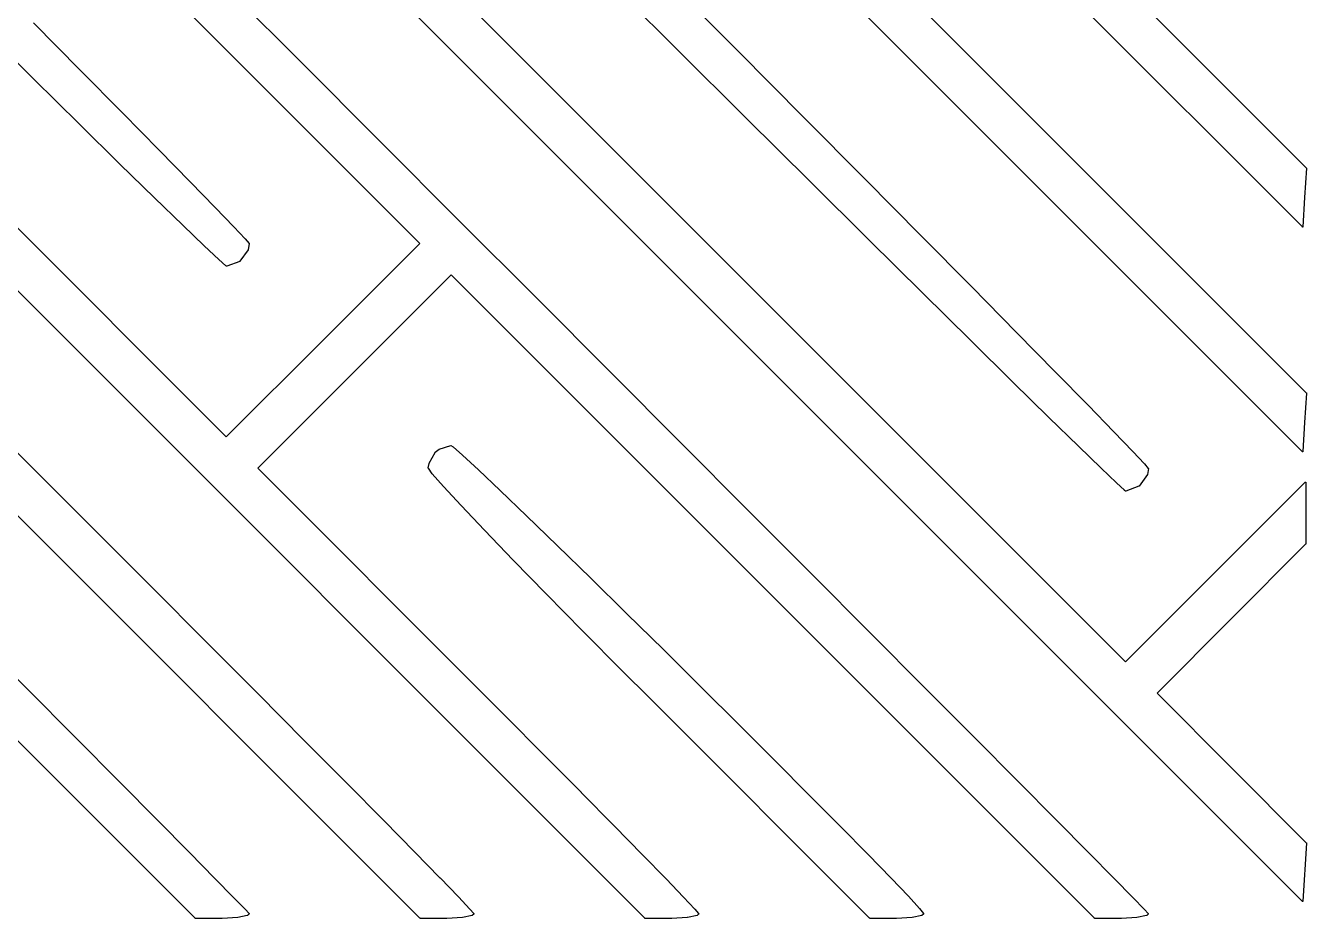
# Model space of a CAD drawing. Extents: x 153 to 193, y -117.9 to -78.
# Drawn here: x 173.7 to 193, y -117.94 to -104.49 of the extents above; entities that cross this region are included whole.
import ezdxf

# ---------------------------------------------------------------- set-up
doc = ezdxf.new("R2010")
doc.units = 0
doc.layers.add('BLACK', color=7, linetype='CONTINUOUS')

msp = doc.modelspace()

# ---------------------------------------------------------------- linework, layer by layer
at = {"layer": 'BLACK', "linetype": 'CONTINUOUS'}
for p, q in [((192.935, -110.909), (160, -77.9722)), ((160.939, -77.9651), (192.995, -110.022)), ((178.66, -92.3), (192.995, -106.635)), ((192.935, -107.523), (178.161, -92.7474)), ((179.639, -107.771), (166.329, -94.4608)), ((172.22, -96.0198), (190.271, -114.071)), ((192.935, -117.683), (173.081, -97.8274)), ((164.939, -98.8988), (176.725, -110.685)), ((176.572, -103.761), (177.822, -105.013)), ((183.529, -104.861), (182.435, -103.773)), ((183.377, -103.813), (184.435, -104.877)), ((173.822, -105.294), (173.052, -104.533)), ((173.822, -104.449), (174.526, -105.161)), ((183.03, -117.935), (169.716, -104.621)), ((184.559, -105.884), (183.529, -104.861)), ((183.529, -104.861), (183.529, -104.861)), ((183.529, -104.861), (183.529, -104.861)), ((184.435, -104.877), (184.435, -104.877)), ((184.435, -104.877), (185.427, -105.876)), ((177.822, -105.013), (179.047, -106.239)), ((174.514, -105.976), (173.822, -105.294)), ((173.822, -105.294), (173.822, -105.294)), ((173.822, -105.294), (173.822, -105.294)), ((174.526, -105.161), (174.526, -105.161)), ((174.526, -105.161), (175.159, -105.803)), ((175.159, -105.803), (175.159, -105.803)), ((175.159, -105.803), (175.159, -105.803)), ((175.159, -105.803), (175.713, -106.366)), ((184.559, -105.885), (184.559, -105.884)), ((185.52, -106.838), (184.559, -105.885)), ((184.559, -105.885), (184.559, -105.885)), ((185.427, -105.876), (185.427, -105.876)), ((185.427, -105.876), (186.347, -106.804)), ((175.123, -106.575), (174.514, -105.976)), ((174.514, -105.976), (174.514, -105.976)), ((174.514, -105.976), (174.514, -105.976)), ((179.643, -117.935), (167.853, -106.145)), ((179.047, -106.239), (179.047, -106.239)), ((179.047, -106.239), (180.24, -107.434)), ((176.256, -117.935), (164.636, -106.314)), ((175.713, -106.366), (175.713, -106.366)), ((175.713, -106.366), (176.182, -106.845)), ((175.642, -107.083), (175.123, -106.575)), ((175.123, -106.575), (175.123, -106.575)), ((175.123, -106.575), (175.123, -106.575)), ((192.996, -106.639), (192.97, -107.079)), ((192.995, -106.635), (192.995, -106.635)), ((192.995, -106.635), (192.995, -106.635)), ((192.995, -106.635), (192.995, -106.635)), ((192.995, -106.635), (192.995, -106.635)), ((192.995, -106.635), (192.995, -106.636)), ((192.995, -106.636), (192.996, -106.636)), ((192.996, -106.636), (192.996, -106.636)), ((192.996, -106.636), (192.996, -106.636)), ((192.996, -106.636), (192.996, -106.637)), ((192.996, -106.637), (192.996, -106.637)), ((192.996, -106.637), (192.996, -106.637)), ((192.996, -106.637), (192.996, -106.637)), ((192.996, -106.637), (192.996, -106.638)), ((192.996, -106.638), (192.996, -106.638)), ((192.996, -106.638), (192.996, -106.638)), ((192.996, -106.638), (192.996, -106.638)), ((192.996, -106.638), (192.996, -106.639)), ((192.996, -106.639), (192.996, -106.639)), ((192.996, -106.639), (192.996, -106.639)), ((176.182, -106.845), (176.182, -106.845)), ((176.182, -106.845), (176.182, -106.845)), ((176.182, -106.845), (176.559, -107.232)), ((186.407, -107.717), (185.52, -106.838)), ((185.52, -106.838), (185.52, -106.838)), ((185.52, -106.838), (185.52, -106.838)), ((186.347, -106.804), (186.347, -106.804)), ((186.347, -106.804), (187.191, -107.656)), ((192.97, -107.079), (192.944, -107.519)), ((175.643, -107.083), (175.642, -107.083)), ((175.642, -107.083), (175.642, -107.083)), ((176.068, -107.497), (175.643, -107.083)), ((176.559, -107.232), (176.559, -107.232)), ((176.559, -107.232), (176.837, -107.52)), ((180.24, -107.434), (181.397, -108.592)), ((176.392, -107.809), (176.068, -107.497)), ((176.068, -107.497), (176.068, -107.497)), ((176.068, -107.497), (176.068, -107.497)), ((176.837, -107.52), (176.837, -107.52)), ((176.837, -107.52), (177.009, -107.702)), ((187.191, -107.656), (187.191, -107.656)), ((187.191, -107.656), (187.954, -108.427)), ((192.936, -107.523), (192.935, -107.523)), ((192.937, -107.523), (192.936, -107.523)), ((192.936, -107.523), (192.936, -107.523)), ((192.936, -107.523), (192.936, -107.523)), ((192.936, -107.523), (192.936, -107.523)), ((192.937, -107.524), (192.937, -107.523)), ((192.938, -107.524), (192.937, -107.524)), ((192.937, -107.524), (192.937, -107.524)), ((192.937, -107.524), (192.937, -107.524)), ((192.937, -107.524), (192.937, -107.524)), ((192.939, -107.524), (192.938, -107.524)), ((192.938, -107.524), (192.938, -107.524)), ((192.938, -107.524), (192.938, -107.524)), ((192.938, -107.524), (192.938, -107.524)), ((192.94, -107.524), (192.939, -107.524)), ((192.939, -107.524), (192.939, -107.524)), ((192.939, -107.524), (192.939, -107.524)), ((192.939, -107.524), (192.939, -107.524)), ((192.941, -107.524), (192.94, -107.524)), ((192.94, -107.524), (192.94, -107.524)), ((192.94, -107.524), (192.94, -107.524)), ((192.94, -107.524), (192.94, -107.524)), ((192.942, -107.523), (192.941, -107.523)), ((192.941, -107.523), (192.941, -107.523)), ((192.941, -107.523), (192.941, -107.524)), ((192.941, -107.524), (192.941, -107.524)), ((192.941, -107.524), (192.941, -107.524)), ((192.943, -107.523), (192.942, -107.523)), ((192.942, -107.523), (192.942, -107.523)), ((192.942, -107.523), (192.942, -107.523)), ((192.942, -107.523), (192.942, -107.523)), ((192.942, -107.523), (192.942, -107.523)), ((192.944, -107.521), (192.943, -107.521)), ((192.943, -107.521), (192.943, -107.522)), ((192.943, -107.522), (192.943, -107.522)), ((192.943, -107.522), (192.943, -107.522)), ((192.943, -107.522), (192.943, -107.522)), ((192.943, -107.522), (192.943, -107.522)), ((192.943, -107.522), (192.943, -107.523)), ((192.944, -107.519), (192.944, -107.519)), ((192.944, -107.519), (192.944, -107.52)), ((192.944, -107.52), (192.944, -107.52)), ((192.944, -107.52), (192.944, -107.52)), ((192.944, -107.52), (192.944, -107.52)), ((192.944, -107.52), (192.944, -107.521)), ((192.944, -107.521), (192.944, -107.521)), ((192.944, -107.521), (192.944, -107.521)), ((176.393, -107.809), (176.392, -107.809)), ((176.392, -107.809), (176.392, -107.809)), ((176.611, -108.015), (176.393, -107.809)), ((177.009, -107.702), (177.009, -107.702)), ((177.009, -107.702), (177.009, -107.702)), ((177.009, -107.702), (177.009, -107.703)), ((177.009, -107.703), (177.068, -107.772)), ((177.069, -107.776), (177.054, -107.864)), ((177.068, -107.772), (177.068, -107.772)), ((177.068, -107.772), (177.068, -107.772)), ((177.068, -107.772), (177.068, -107.773)), ((177.068, -107.773), (177.068, -107.773)), ((177.068, -107.773), (177.068, -107.773)), ((177.068, -107.773), (177.068, -107.773)), ((177.068, -107.773), (177.069, -107.773)), ((177.069, -107.773), (177.069, -107.774)), ((177.069, -107.774), (177.069, -107.774)), ((177.069, -107.774), (177.069, -107.774)), ((177.069, -107.774), (177.069, -107.774)), ((177.069, -107.774), (177.069, -107.775)), ((177.069, -107.775), (177.069, -107.775)), ((177.069, -107.775), (177.069, -107.775)), ((177.069, -107.775), (177.069, -107.775)), ((177.069, -107.775), (177.069, -107.776)), ((177.069, -107.776), (177.069, -107.776)), ((177.069, -107.776), (177.069, -107.776)), ((177.069, -107.776), (177.069, -107.776)), ((178.182, -109.228), (179.639, -107.771)), ((187.215, -108.517), (186.407, -107.717)), ((186.407, -107.717), (186.407, -107.717)), ((186.407, -107.717), (186.407, -107.717)), ((176.717, -108.109), (176.611, -108.015)), ((176.611, -108.015), (176.611, -108.015)), ((176.611, -108.015), (176.611, -108.015)), ((176.611, -108.015), (176.611, -108.015)), ((176.927, -108.041), (176.731, -108.115)), ((176.928, -108.041), (176.927, -108.041)), ((176.927, -108.041), (176.927, -108.041)), ((176.929, -108.041), (176.928, -108.041)), ((176.928, -108.041), (176.928, -108.041)), ((176.928, -108.041), (176.928, -108.041)), ((176.928, -108.041), (176.928, -108.041)), ((177.054, -107.866), (176.929, -108.04)), ((176.929, -108.04), (176.929, -108.04)), ((176.929, -108.04), (176.929, -108.04)), ((176.929, -108.04), (176.929, -108.04)), ((176.929, -108.04), (176.929, -108.04)), ((176.929, -108.04), (176.929, -108.041)), ((177.054, -107.864), (177.054, -107.864)), ((177.054, -107.864), (177.054, -107.864)), ((177.054, -107.864), (177.054, -107.864)), ((177.054, -107.864), (177.054, -107.865)), ((177.054, -107.865), (177.054, -107.865)), ((177.054, -107.865), (177.054, -107.865)), ((177.054, -107.865), (177.054, -107.865)), ((177.054, -107.865), (177.054, -107.865)), ((177.054, -107.865), (177.054, -107.866)), ((177.054, -107.866), (177.054, -107.866)), ((177.054, -107.866), (177.054, -107.866)), ((176.718, -108.109), (176.717, -108.109)), ((176.727, -108.114), (176.718, -108.109)), ((176.718, -108.109), (176.718, -108.109)), ((176.718, -108.109), (176.718, -108.109)), ((176.728, -108.115), (176.727, -108.114)), ((176.727, -108.114), (176.727, -108.114)), ((176.729, -108.115), (176.728, -108.115)), ((176.728, -108.115), (176.728, -108.115)), ((176.728, -108.115), (176.728, -108.115)), ((176.728, -108.115), (176.728, -108.115)), ((176.728, -108.115), (176.728, -108.115)), ((176.73, -108.115), (176.729, -108.115)), ((176.729, -108.115), (176.729, -108.115)), ((176.729, -108.115), (176.729, -108.115)), ((176.729, -108.115), (176.729, -108.115)), ((176.731, -108.115), (176.73, -108.115)), ((176.73, -108.115), (176.73, -108.115)), ((176.73, -108.115), (176.73, -108.115)), ((176.73, -108.115), (176.73, -108.115)), ((176.731, -108.115), (176.731, -108.115)), ((176.731, -108.115), (176.731, -108.115)), ((176.731, -108.115), (176.731, -108.115)), ((176.731, -108.115), (176.731, -108.115)), ((180.112, -108.245), (177.199, -111.158)), ((189.803, -117.935), (180.112, -108.245)), ((187.954, -108.427), (187.954, -108.427)), ((187.954, -108.427), (187.954, -108.427)), ((187.954, -108.427), (188.631, -109.113)), ((181.397, -108.592), (181.397, -108.592)), ((181.397, -108.592), (182.511, -109.708)), ((187.939, -109.232), (187.215, -108.517)), ((187.215, -108.517), (187.215, -108.517)), ((187.215, -108.517), (187.215, -108.517)), ((188.631, -109.113), (188.631, -109.113)), ((188.631, -109.113), (188.631, -109.113)), ((188.631, -109.113), (189.217, -109.709)), ((176.725, -110.685), (178.182, -109.228)), ((178.182, -109.228), (178.182, -109.228)), ((188.575, -109.859), (187.939, -109.232)), ((187.939, -109.232), (187.939, -109.232)), ((182.511, -109.708), (182.511, -109.708)), ((182.511, -109.708), (183.577, -110.777)), ((189.217, -109.709), (189.217, -109.709)), ((189.217, -109.709), (189.707, -110.209)), ((189.117, -110.392), (188.575, -109.859)), ((188.575, -109.859), (188.575, -109.859)), ((188.575, -109.859), (188.575, -109.859)), ((192.996, -110.025), (192.97, -110.466)), ((192.995, -110.022), (192.995, -110.022)), ((192.995, -110.022), (192.995, -110.022)), ((192.995, -110.022), (192.995, -110.022)), ((192.995, -110.022), (192.995, -110.022)), ((192.995, -110.022), (192.995, -110.022)), ((192.995, -110.022), (192.996, -110.023)), ((192.996, -110.023), (192.996, -110.023)), ((192.996, -110.023), (192.996, -110.023)), ((192.996, -110.023), (192.996, -110.023)), ((192.996, -110.023), (192.996, -110.023)), ((192.996, -110.023), (192.996, -110.024)), ((192.996, -110.024), (192.996, -110.024)), ((192.996, -110.024), (192.996, -110.024)), ((192.996, -110.024), (192.996, -110.024)), ((192.996, -110.024), (192.996, -110.024)), ((192.996, -110.024), (192.996, -110.025)), ((192.996, -110.025), (192.996, -110.025)), ((192.996, -110.025), (192.996, -110.025)), ((192.996, -110.025), (192.996, -110.025)), ((172.837, -110.179), (173.797, -111.139)), ((189.707, -110.209), (189.707, -110.209)), ((189.707, -110.209), (189.707, -110.209)), ((189.707, -110.209), (190.097, -110.609)), ((189.562, -110.826), (189.117, -110.392)), ((189.117, -110.392), (189.117, -110.392)), ((189.117, -110.392), (189.117, -110.392)), ((192.97, -110.466), (192.944, -110.906)), ((190.097, -110.609), (190.097, -110.609)), ((190.097, -110.609), (190.097, -110.609)), ((190.097, -110.609), (190.381, -110.903)), ((179.78, -111.082), (179.871, -110.919)), ((179.871, -110.918), (179.872, -110.917)), ((179.871, -110.919), (179.871, -110.918)), ((179.871, -110.918), (179.871, -110.918)), ((179.871, -110.918), (179.871, -110.918)), ((179.871, -110.918), (179.871, -110.918)), ((179.871, -110.918), (179.871, -110.918)), ((179.871, -110.918), (179.871, -110.918)), ((179.871, -110.918), (179.871, -110.918)), ((179.872, -110.917), (179.931, -110.872)), ((179.872, -110.917), (179.872, -110.917)), ((179.872, -110.917), (179.872, -110.917)), ((179.872, -110.917), (179.872, -110.917)), ((179.931, -110.872), (179.931, -110.871)), ((179.931, -110.871), (179.932, -110.871)), ((179.931, -110.872), (179.931, -110.872)), ((179.932, -110.871), (179.932, -110.871)), ((179.932, -110.871), (179.932, -110.871)), ((179.932, -110.871), (179.932, -110.871)), ((179.932, -110.871), (179.933, -110.871)), ((179.933, -110.871), (180.106, -110.815)), ((180.106, -110.815), (180.106, -110.814)), ((180.106, -110.814), (180.107, -110.814)), ((180.106, -110.815), (180.106, -110.815)), ((180.106, -110.815), (180.106, -110.815)), ((180.107, -110.814), (180.107, -110.814)), ((180.107, -110.814), (180.107, -110.814)), ((180.107, -110.814), (180.107, -110.814)), ((180.107, -110.814), (180.108, -110.814)), ((180.108, -110.814), (180.108, -110.814)), ((180.108, -110.814), (180.108, -110.814)), ((180.108, -110.814), (180.108, -110.814)), ((180.108, -110.814), (180.109, -110.814)), ((180.109, -110.814), (180.109, -110.815)), ((180.109, -110.815), (180.109, -110.815)), ((180.109, -110.815), (180.109, -110.815)), ((180.109, -110.815), (180.109, -110.815)), ((180.109, -110.815), (180.11, -110.815)), ((180.11, -110.815), (180.11, -110.815)), ((180.11, -110.815), (180.11, -110.815)), ((180.11, -110.815), (180.142, -110.835)), ((180.142, -110.835), (180.142, -110.835)), ((180.142, -110.835), (180.142, -110.835)), ((180.142, -110.835), (180.143, -110.836)), ((180.143, -110.836), (180.284, -110.958)), ((183.577, -110.777), (184.589, -111.792)), ((189.903, -111.157), (189.562, -110.826)), ((189.562, -110.826), (189.562, -110.826)), ((189.562, -110.826), (189.562, -110.826)), ((190.381, -110.903), (190.381, -110.904)), ((190.381, -110.904), (190.555, -111.088)), ((192.936, -110.909), (192.935, -110.909)), ((192.936, -110.91), (192.936, -110.909)), ((192.937, -110.91), (192.936, -110.91)), ((192.936, -110.91), (192.936, -110.91)), ((192.936, -110.91), (192.936, -110.91)), ((192.938, -110.911), (192.937, -110.91)), ((192.937, -110.91), (192.937, -110.91)), ((192.937, -110.91), (192.937, -110.91)), ((192.937, -110.91), (192.937, -110.91)), ((192.937, -110.91), (192.937, -110.91)), ((192.939, -110.911), (192.938, -110.911)), ((192.938, -110.911), (192.938, -110.911)), ((192.938, -110.911), (192.938, -110.911)), ((192.938, -110.911), (192.938, -110.911)), ((192.94, -110.911), (192.939, -110.911)), ((192.939, -110.911), (192.939, -110.911)), ((192.939, -110.911), (192.939, -110.911)), ((192.939, -110.911), (192.939, -110.911)), ((192.941, -110.91), (192.94, -110.91)), ((192.94, -110.91), (192.94, -110.911)), ((192.94, -110.911), (192.94, -110.911)), ((192.94, -110.911), (192.94, -110.911)), ((192.942, -110.91), (192.941, -110.91)), ((192.941, -110.91), (192.941, -110.91)), ((192.941, -110.91), (192.941, -110.91)), ((192.941, -110.91), (192.941, -110.91)), ((192.941, -110.91), (192.941, -110.91)), ((192.943, -110.909), (192.942, -110.909)), ((192.942, -110.909), (192.942, -110.909)), ((192.942, -110.909), (192.942, -110.91)), ((192.942, -110.91), (192.942, -110.91)), ((192.942, -110.91), (192.942, -110.91)), ((192.944, -110.908), (192.943, -110.908)), ((192.943, -110.908), (192.943, -110.908)), ((192.943, -110.908), (192.943, -110.908)), ((192.943, -110.908), (192.943, -110.909)), ((192.943, -110.909), (192.943, -110.909)), ((192.943, -110.909), (192.943, -110.909)), ((192.943, -110.909), (192.943, -110.909)), ((192.944, -110.906), (192.944, -110.906)), ((192.944, -110.906), (192.944, -110.906)), ((192.944, -110.906), (192.944, -110.907)), ((192.944, -110.907), (192.944, -110.907)), ((192.944, -110.907), (192.944, -110.907)), ((192.944, -110.907), (192.944, -110.907)), ((192.944, -110.907), (192.944, -110.908)), ((192.944, -110.908), (192.944, -110.908)), ((179.768, -111.153), (179.779, -111.084)), ((179.779, -111.084), (179.779, -111.083)), ((179.779, -111.083), (179.779, -111.083)), ((179.779, -111.083), (179.779, -111.083)), ((179.779, -111.083), (179.78, -111.083)), ((179.779, -111.084), (179.779, -111.084)), ((179.779, -111.084), (179.779, -111.084)), ((179.78, -111.083), (179.78, -111.082)), ((180.284, -110.958), (180.284, -110.958)), ((180.284, -110.958), (180.284, -110.958)), ((180.284, -110.958), (180.285, -110.958)), ((180.285, -110.958), (180.525, -111.18)), ((190.555, -111.088), (190.555, -111.089)), ((190.555, -111.089), (190.555, -111.089)), ((190.555, -111.089), (190.555, -111.089)), ((190.555, -111.089), (190.614, -111.159)), ((173.797, -111.139), (173.797, -111.139)), ((173.797, -111.139), (174.72, -112.064)), ((177.199, -111.158), (180.518, -114.478)), ((179.768, -111.154), (179.768, -111.153)), ((179.768, -111.155), (179.768, -111.154)), ((179.768, -111.154), (179.768, -111.154)), ((179.768, -111.154), (179.768, -111.154)), ((179.768, -111.154), (179.768, -111.154)), ((179.769, -111.156), (179.768, -111.155)), ((179.768, -111.155), (179.768, -111.155)), ((179.768, -111.155), (179.768, -111.155)), ((179.768, -111.155), (179.768, -111.155)), ((179.769, -111.157), (179.769, -111.156)), ((179.769, -111.156), (179.769, -111.156)), ((179.769, -111.156), (179.769, -111.156)), ((179.769, -111.156), (179.769, -111.156)), ((179.828, -111.24), (179.769, -111.157)), ((179.769, -111.157), (179.769, -111.157)), ((179.769, -111.157), (179.769, -111.157)), ((179.996, -111.431), (179.828, -111.24)), ((179.828, -111.24), (179.828, -111.24)), ((179.828, -111.24), (179.828, -111.24)), ((179.828, -111.24), (179.828, -111.24)), ((180.525, -111.18), (180.525, -111.18)), ((180.525, -111.18), (180.525, -111.18)), ((180.525, -111.18), (180.851, -111.49)), ((190.136, -111.379), (189.903, -111.157)), ((189.903, -111.157), (189.903, -111.157)), ((189.903, -111.157), (189.903, -111.157)), ((190.6, -111.253), (190.476, -111.426)), ((190.601, -111.252), (190.6, -111.252)), ((190.6, -111.252), (190.6, -111.253)), ((190.6, -111.253), (190.6, -111.253)), ((190.616, -111.163), (190.601, -111.251)), ((190.601, -111.251), (190.601, -111.251)), ((190.601, -111.251), (190.601, -111.251)), ((190.601, -111.251), (190.601, -111.251)), ((190.601, -111.251), (190.601, -111.251)), ((190.601, -111.251), (190.601, -111.252)), ((190.601, -111.252), (190.601, -111.252)), ((190.601, -111.252), (190.601, -111.252)), ((190.601, -111.252), (190.601, -111.252)), ((190.614, -111.159), (190.615, -111.159)), ((190.615, -111.159), (190.615, -111.159)), ((190.615, -111.159), (190.615, -111.159)), ((190.615, -111.159), (190.615, -111.16)), ((190.615, -111.16), (190.615, -111.16)), ((190.615, -111.16), (190.615, -111.16)), ((190.615, -111.16), (190.615, -111.16)), ((190.615, -111.16), (190.615, -111.16)), ((190.615, -111.16), (190.615, -111.161)), ((190.615, -111.161), (190.615, -111.161)), ((190.615, -111.161), (190.616, -111.161)), ((190.616, -111.161), (190.616, -111.161)), ((190.616, -111.161), (190.616, -111.162)), ((190.616, -111.162), (190.616, -111.162)), ((190.616, -111.162), (190.616, -111.162)), ((190.616, -111.162), (190.616, -111.162)), ((190.616, -111.162), (190.616, -111.163)), ((190.616, -111.163), (190.616, -111.163)), ((190.616, -111.163), (190.616, -111.163)), ((180.262, -111.719), (179.996, -111.431)), ((179.996, -111.431), (179.996, -111.431)), ((179.996, -111.431), (179.996, -111.431)), ((179.996, -111.431), (179.996, -111.431)), ((180.851, -111.49), (180.851, -111.49)), ((180.851, -111.49), (181.25, -111.873)), ((190.257, -111.489), (190.136, -111.379)), ((190.136, -111.379), (190.136, -111.379)), ((190.136, -111.379), (190.136, -111.379)), ((190.136, -111.379), (190.136, -111.379)), ((190.257, -111.49), (190.257, -111.489)), ((190.257, -111.489), (190.257, -111.489)), ((190.257, -111.489), (190.257, -111.489)), ((190.273, -111.501), (190.257, -111.49)), ((190.274, -111.501), (190.273, -111.501)), ((190.275, -111.501), (190.274, -111.501)), ((190.274, -111.501), (190.274, -111.501)), ((190.274, -111.501), (190.274, -111.501)), ((190.274, -111.501), (190.274, -111.501)), ((190.275, -111.502), (190.275, -111.501)), ((190.276, -111.502), (190.275, -111.502)), ((190.275, -111.502), (190.275, -111.502)), ((190.275, -111.502), (190.275, -111.502)), ((190.275, -111.502), (190.275, -111.502)), ((190.277, -111.502), (190.276, -111.502)), ((190.276, -111.502), (190.276, -111.502)), ((190.276, -111.502), (190.276, -111.502)), ((190.276, -111.502), (190.276, -111.502)), ((190.278, -111.501), (190.277, -111.501)), ((190.277, -111.501), (190.277, -111.502)), ((190.277, -111.502), (190.277, -111.502)), ((190.277, -111.502), (190.277, -111.502)), ((190.474, -111.428), (190.278, -111.501)), ((190.278, -111.501), (190.278, -111.501)), ((190.475, -111.427), (190.474, -111.428)), ((190.474, -111.428), (190.474, -111.428)), ((190.474, -111.428), (190.474, -111.428)), ((190.474, -111.428), (190.474, -111.428)), ((190.474, -111.428), (190.474, -111.428)), ((190.474, -111.428), (190.474, -111.428)), ((190.474, -111.428), (190.474, -111.428)), ((190.474, -111.428), (190.474, -111.428)), ((190.476, -111.426), (190.475, -111.427)), ((190.475, -111.427), (190.475, -111.427)), ((190.475, -111.427), (190.475, -111.427)), ((190.475, -111.427), (190.475, -111.427)), ((190.475, -111.427), (190.475, -111.427)), ((190.476, -111.426), (190.476, -111.426)), ((191.623, -112.721), (192.978, -111.368)), ((192.978, -111.368), (192.979, -111.367)), ((192.978, -111.368), (192.978, -111.368)), ((192.978, -111.368), (192.978, -111.368)), ((192.979, -111.367), (192.979, -111.367)), ((192.979, -111.367), (192.979, -111.367)), ((192.979, -111.367), (192.979, -111.367)), ((192.979, -111.367), (192.979, -111.367)), ((192.979, -111.367), (192.979, -111.367)), ((192.979, -111.367), (192.979, -111.367)), ((192.979, -111.367), (192.98, -111.367)), ((192.98, -111.367), (192.98, -111.367)), ((192.98, -111.367), (192.98, -111.367)), ((192.98, -111.367), (192.98, -111.367)), ((192.98, -111.367), (192.981, -111.367)), ((192.981, -111.367), (192.981, -111.367)), ((192.981, -111.367), (192.981, -111.367)), ((192.981, -111.367), (192.981, -111.367)), ((192.981, -111.367), (192.982, -111.367)), ((192.982, -111.367), (192.982, -111.367)), ((192.982, -111.367), (192.982, -111.367)), ((192.982, -111.367), (192.982, -111.367)), ((192.982, -111.367), (192.983, -111.367)), ((192.983, -111.367), (192.983, -111.367)), ((192.983, -111.367), (192.983, -111.367)), ((192.983, -111.367), (192.983, -111.367)), ((192.983, -111.367), (192.984, -111.367)), ((192.984, -111.367), (192.984, -111.368)), ((192.984, -111.368), (192.984, -111.368)), ((192.984, -111.368), (192.984, -111.368)), ((192.984, -111.368), (192.984, -111.368)), ((192.984, -111.368), (192.985, -111.368)), ((192.985, -111.368), (192.985, -111.368)), ((192.985, -111.368), (192.985, -111.368)), ((192.985, -111.368), (192.985, -111.369)), ((192.985, -111.369), (192.985, -111.369)), ((192.985, -111.369), (192.986, -111.369)), ((192.986, -111.369), (192.986, -111.369)), ((192.986, -111.369), (192.986, -111.369)), ((192.986, -111.369), (192.986, -111.37)), ((192.986, -111.37), (192.986, -111.37)), ((192.986, -111.37), (192.986, -111.37)), ((192.986, -111.37), (192.986, -111.37)), ((192.986, -111.37), (192.986, -111.371)), ((192.986, -111.371), (192.986, -111.371)), ((192.986, -111.371), (192.986, -111.371)), ((192.986, -111.371), (192.986, -111.371)), ((192.986, -111.371), (192.986, -111.372)), ((192.986, -111.372), (192.986, -112.299)), ((180.616, -112.092), (180.262, -111.719)), ((180.262, -111.719), (180.262, -111.719)), ((180.262, -111.719), (180.262, -111.719)), ((181.25, -111.873), (181.25, -111.873)), ((181.25, -111.873), (181.25, -111.873)), ((181.25, -111.873), (181.709, -112.319)), ((184.589, -111.792), (184.589, -111.792)), ((184.589, -111.792), (185.543, -112.748)), ((174.72, -112.064), (174.72, -112.064)), ((174.72, -112.064), (175.6, -112.945)), ((181.048, -112.539), (180.616, -112.092)), ((180.616, -112.092), (180.616, -112.092)), ((180.616, -112.092), (180.616, -112.092)), ((181.709, -112.319), (181.709, -112.319)), ((181.709, -112.319), (181.709, -112.319)), ((181.709, -112.319), (182.215, -112.812)), ((192.985, -112.302), (191.864, -113.425)), ((192.986, -112.301), (192.985, -112.302)), ((192.985, -112.302), (192.985, -112.302)), ((192.985, -112.302), (192.985, -112.302)), ((192.985, -112.302), (192.985, -112.302)), ((192.985, -112.302), (192.985, -112.302)), ((192.986, -112.299), (192.986, -112.299)), ((192.986, -112.299), (192.986, -112.3)), ((192.986, -112.3), (192.986, -112.3)), ((192.986, -112.3), (192.986, -112.3)), ((192.986, -112.3), (192.986, -112.3)), ((192.986, -112.3), (192.986, -112.301)), ((192.986, -112.301), (192.986, -112.301)), ((192.986, -112.301), (192.986, -112.301)), ((192.986, -112.301), (192.986, -112.301)), ((181.545, -113.049), (181.048, -112.539)), ((181.048, -112.539), (181.048, -112.539)), ((181.048, -112.539), (181.048, -112.539)), ((182.215, -112.812), (182.215, -112.812)), ((182.215, -112.812), (182.215, -112.812)), ((182.215, -112.812), (182.754, -113.342)), ((185.543, -112.748), (185.543, -112.748)), ((185.543, -112.748), (186.432, -113.641)), ((190.271, -114.071), (191.623, -112.721)), ((191.623, -112.721), (191.623, -112.721)), ((175.6, -112.945), (175.6, -112.945)), ((175.6, -112.945), (176.428, -113.776)), ((182.097, -113.61), (181.545, -113.049)), ((181.545, -113.049), (181.545, -113.049)), ((181.545, -113.049), (181.545, -113.049)), ((182.754, -113.342), (182.754, -113.342)), ((182.754, -113.342), (183.315, -113.894)), ((191.864, -113.425), (190.747, -114.545)), ((182.694, -114.212), (182.097, -113.61)), ((182.097, -113.61), (182.097, -113.61)), ((186.432, -113.641), (186.432, -113.641)), ((186.432, -113.641), (187.25, -114.463)), ((172.91, -113.659), (173.722, -114.474)), ((176.428, -113.776), (176.428, -113.776)), ((176.428, -113.776), (177.199, -114.551)), ((183.315, -113.894), (183.315, -113.894)), ((183.315, -113.894), (183.883, -114.457)), ((182.695, -114.212), (182.694, -114.212)), ((182.694, -114.212), (182.694, -114.212)), ((183.093, -114.612), (182.695, -114.212)), ((173.722, -114.474), (173.722, -114.474)), ((173.722, -114.474), (174.459, -115.216)), ((177.199, -114.551), (177.199, -114.551)), ((177.199, -114.551), (177.905, -115.261)), ((180.518, -114.478), (180.518, -114.478)), ((180.518, -114.478), (180.922, -114.883)), ((183.883, -114.457), (183.883, -114.457)), ((183.883, -114.457), (184.447, -115.017)), ((187.25, -114.463), (187.25, -114.463)), ((187.25, -114.463), (187.994, -115.21)), ((190.747, -114.545), (191.869, -115.669)), ((186.417, -117.935), (183.093, -114.612)), ((183.093, -114.612), (183.093, -114.612)), ((180.922, -114.883), (180.922, -114.883)), ((180.922, -114.883), (181.518, -115.481)), ((184.447, -115.017), (184.447, -115.017)), ((184.447, -115.017), (184.993, -115.562)), ((174.459, -115.216), (174.459, -115.216)), ((174.459, -115.216), (175.117, -115.879)), ((177.905, -115.261), (177.905, -115.261)), ((177.905, -115.261), (178.54, -115.901)), ((187.994, -115.21), (187.994, -115.21)), ((187.994, -115.21), (188.656, -115.876)), ((181.518, -115.481), (181.518, -115.481)), ((181.518, -115.481), (182.07, -116.037)), ((184.993, -115.562), (184.993, -115.562)), ((184.993, -115.562), (185.508, -116.078)), ((191.869, -115.669), (192.995, -116.797)), ((175.117, -115.879), (175.117, -115.879)), ((175.117, -115.879), (175.689, -116.456)), ((178.54, -115.901), (178.54, -115.901)), ((178.54, -115.901), (179.096, -116.463)), ((188.656, -115.876), (188.656, -115.876)), ((188.656, -115.876), (189.231, -116.456)), ((182.07, -116.037), (182.07, -116.037)), ((182.07, -116.037), (182.07, -116.038)), ((182.07, -116.038), (182.566, -116.54)), ((185.508, -116.078), (185.508, -116.078)), ((185.508, -116.078), (185.98, -116.553)), ((175.689, -116.456), (175.689, -116.456)), ((175.689, -116.456), (175.689, -116.456)), ((175.689, -116.456), (176.17, -116.943)), ((179.096, -116.463), (179.096, -116.463)), ((179.096, -116.463), (179.566, -116.94)), ((189.231, -116.456), (189.231, -116.456)), ((189.231, -116.456), (189.714, -116.943)), ((182.566, -116.54), (182.566, -116.54)), ((182.566, -116.54), (182.566, -116.54)), ((182.566, -116.54), (182.566, -116.54)), ((182.566, -116.54), (182.566, -116.54)), ((182.566, -116.54), (182.996, -116.978)), ((185.98, -116.553), (185.98, -116.553)), ((185.98, -116.553), (185.98, -116.553)), ((185.98, -116.553), (186.394, -116.975)), ((192.996, -116.801), (192.944, -117.679)), ((192.995, -116.797), (192.995, -116.797)), ((192.995, -116.797), (192.995, -116.797)), ((192.995, -116.797), (192.995, -116.797)), ((192.995, -116.797), (192.995, -116.798)), ((192.995, -116.798), (192.995, -116.798)), ((192.995, -116.798), (192.995, -116.798)), ((192.995, -116.798), (192.996, -116.798)), ((192.996, -116.798), (192.996, -116.798)), ((192.996, -116.798), (192.996, -116.799)), ((192.996, -116.799), (192.996, -116.799)), ((192.996, -116.799), (192.996, -116.799)), ((192.996, -116.799), (192.996, -116.799)), ((192.996, -116.799), (192.996, -116.8)), ((192.996, -116.8), (192.996, -116.8)), ((192.996, -116.8), (192.996, -116.8)), ((192.996, -116.8), (192.996, -116.8)), ((192.996, -116.8), (192.996, -116.801)), ((192.996, -116.801), (192.996, -116.801)), ((192.996, -116.801), (192.996, -116.801)), ((176.17, -116.943), (176.17, -116.943)), ((176.17, -116.943), (176.554, -117.333)), ((179.566, -116.94), (179.566, -116.94)), ((179.566, -116.94), (179.944, -117.326)), ((182.996, -116.978), (182.996, -116.978)), ((182.996, -116.978), (182.996, -116.978)), ((182.996, -116.978), (183.35, -117.34)), ((186.394, -116.975), (186.394, -116.975)), ((186.394, -116.975), (186.394, -116.975)), ((186.394, -116.975), (186.394, -116.975)), ((186.394, -116.975), (186.74, -117.329)), ((189.714, -116.943), (189.714, -116.943)), ((189.714, -116.943), (189.714, -116.943)), ((189.714, -116.943), (190.1, -117.334)), ((176.554, -117.333), (176.554, -117.333)), ((176.554, -117.333), (176.554, -117.333)), ((176.554, -117.333), (176.836, -117.62)), ((179.944, -117.326), (179.945, -117.326)), ((179.945, -117.326), (179.945, -117.326)), ((179.945, -117.326), (180.223, -117.613)), ((183.35, -117.34), (183.35, -117.34)), ((183.35, -117.34), (183.35, -117.34)), ((183.35, -117.34), (183.615, -117.616)), ((186.74, -117.329), (186.74, -117.329)), ((186.74, -117.329), (186.74, -117.329)), ((186.74, -117.329), (187.002, -117.604)), ((190.1, -117.334), (190.1, -117.334)), ((190.1, -117.334), (190.382, -117.621)), ((176.836, -117.62), (176.836, -117.62)), ((176.836, -117.62), (177.009, -117.799)), ((180.223, -117.613), (180.223, -117.613)), ((180.223, -117.613), (180.395, -117.795)), ((183.615, -117.616), (183.615, -117.616)), ((183.615, -117.616), (183.615, -117.616)), ((183.615, -117.616), (183.783, -117.795)), ((187.002, -117.604), (187.002, -117.604)), ((187.002, -117.604), (187.002, -117.604)), ((187.002, -117.604), (187.002, -117.604)), ((187.002, -117.604), (187.169, -117.787)), ((190.382, -117.621), (190.382, -117.621)), ((190.382, -117.621), (190.382, -117.621)), ((190.382, -117.621), (190.555, -117.8)), ((192.936, -117.683), (192.935, -117.683)), ((192.937, -117.683), (192.936, -117.683)), ((192.936, -117.683), (192.936, -117.683)), ((192.936, -117.683), (192.936, -117.683)), ((192.936, -117.683), (192.936, -117.683)), ((192.937, -117.684), (192.937, -117.683)), ((192.937, -117.683), (192.937, -117.683)), ((192.938, -117.684), (192.937, -117.684)), ((192.937, -117.684), (192.937, -117.684)), ((192.937, -117.684), (192.937, -117.684)), ((192.939, -117.684), (192.938, -117.684)), ((192.938, -117.684), (192.938, -117.684)), ((192.938, -117.684), (192.938, -117.684)), ((192.938, -117.684), (192.938, -117.684)), ((192.94, -117.684), (192.939, -117.684)), ((192.939, -117.684), (192.939, -117.684)), ((192.939, -117.684), (192.939, -117.684)), ((192.939, -117.684), (192.939, -117.684)), ((192.941, -117.684), (192.94, -117.684)), ((192.94, -117.684), (192.94, -117.684)), ((192.94, -117.684), (192.94, -117.684)), ((192.94, -117.684), (192.94, -117.684)), ((192.942, -117.683), (192.941, -117.683)), ((192.941, -117.683), (192.941, -117.683)), ((192.941, -117.683), (192.941, -117.684)), ((192.941, -117.684), (192.941, -117.684)), ((192.941, -117.684), (192.941, -117.684)), ((192.943, -117.683), (192.942, -117.683)), ((192.942, -117.683), (192.942, -117.683)), ((192.942, -117.683), (192.942, -117.683)), ((192.942, -117.683), (192.942, -117.683)), ((192.942, -117.683), (192.942, -117.683)), ((192.944, -117.681), (192.943, -117.681)), ((192.943, -117.681), (192.943, -117.682)), ((192.943, -117.682), (192.943, -117.682)), ((192.943, -117.682), (192.943, -117.682)), ((192.943, -117.682), (192.943, -117.682)), ((192.943, -117.682), (192.943, -117.682)), ((192.943, -117.682), (192.943, -117.683)), ((192.944, -117.679), (192.944, -117.679)), ((192.944, -117.679), (192.944, -117.68)), ((192.944, -117.68), (192.944, -117.68)), ((192.944, -117.68), (192.944, -117.68)), ((192.944, -117.68), (192.944, -117.68)), ((192.944, -117.68), (192.944, -117.681)), ((192.944, -117.681), (192.944, -117.681)), ((192.944, -117.681), (192.944, -117.681)), ((177.009, -117.799), (177.009, -117.799)), ((177.009, -117.799), (177.009, -117.799)), ((177.009, -117.799), (177.009, -117.799)), ((177.009, -117.799), (177.068, -117.865)), ((177.067, -117.872), (177.045, -117.893)), ((177.068, -117.871), (177.067, -117.872)), ((177.068, -117.865), (177.068, -117.865)), ((177.068, -117.865), (177.068, -117.865)), ((177.068, -117.865), (177.068, -117.865)), ((177.068, -117.865), (177.068, -117.865)), ((177.068, -117.865), (177.068, -117.865)), ((177.068, -117.865), (177.069, -117.866)), ((177.069, -117.87), (177.068, -117.87)), ((177.068, -117.87), (177.068, -117.87)), ((177.068, -117.87), (177.068, -117.871)), ((177.068, -117.871), (177.068, -117.871)), ((177.068, -117.871), (177.068, -117.871)), ((177.068, -117.871), (177.068, -117.871)), ((177.069, -117.866), (177.069, -117.866)), ((177.069, -117.866), (177.069, -117.866)), ((177.069, -117.866), (177.069, -117.866)), ((177.069, -117.866), (177.069, -117.867)), ((177.069, -117.867), (177.069, -117.867)), ((177.069, -117.867), (177.069, -117.867)), ((177.069, -117.867), (177.069, -117.867)), ((177.069, -117.867), (177.069, -117.868)), ((177.069, -117.868), (177.069, -117.868)), ((177.069, -117.868), (177.069, -117.868)), ((177.069, -117.868), (177.069, -117.868)), ((177.069, -117.868), (177.069, -117.869)), ((177.069, -117.869), (177.069, -117.869)), ((177.069, -117.869), (177.069, -117.869)), ((177.069, -117.869), (177.069, -117.869)), ((177.069, -117.869), (177.069, -117.87)), ((177.069, -117.87), (177.069, -117.87)), ((177.069, -117.87), (177.069, -117.87)), ((180.395, -117.795), (180.395, -117.795)), ((180.395, -117.795), (180.395, -117.795)), ((180.395, -117.795), (180.396, -117.795)), ((180.396, -117.795), (180.454, -117.864)), ((180.454, -117.871), (180.431, -117.892)), ((180.454, -117.864), (180.455, -117.865)), ((180.455, -117.871), (180.454, -117.871)), ((180.454, -117.871), (180.454, -117.871)), ((180.455, -117.865), (180.455, -117.865)), ((180.455, -117.865), (180.455, -117.865)), ((180.455, -117.865), (180.455, -117.865)), ((180.455, -117.865), (180.455, -117.865)), ((180.455, -117.865), (180.455, -117.866)), ((180.455, -117.866), (180.455, -117.866)), ((180.455, -117.866), (180.455, -117.866)), ((180.455, -117.866), (180.455, -117.866)), ((180.455, -117.866), (180.456, -117.867)), ((180.456, -117.869), (180.455, -117.869)), ((180.455, -117.869), (180.455, -117.869)), ((180.455, -117.869), (180.455, -117.869)), ((180.455, -117.869), (180.455, -117.87)), ((180.455, -117.87), (180.455, -117.87)), ((180.455, -117.87), (180.455, -117.87)), ((180.455, -117.87), (180.455, -117.87)), ((180.455, -117.87), (180.455, -117.871)), ((180.455, -117.871), (180.455, -117.871)), ((180.455, -117.871), (180.455, -117.871)), ((180.456, -117.867), (180.456, -117.867)), ((180.456, -117.867), (180.456, -117.867)), ((180.456, -117.867), (180.456, -117.867)), ((180.456, -117.867), (180.456, -117.868)), ((180.456, -117.868), (180.456, -117.868)), ((180.456, -117.868), (180.456, -117.868)), ((180.456, -117.868), (180.456, -117.868)), ((180.456, -117.868), (180.456, -117.869)), ((180.456, -117.869), (180.456, -117.869)), ((183.783, -117.795), (183.783, -117.795)), ((183.783, -117.795), (183.783, -117.795)), ((183.783, -117.795), (183.783, -117.795)), ((183.783, -117.795), (183.841, -117.865)), ((183.841, -117.872), (183.818, -117.893)), ((183.841, -117.865), (183.841, -117.865)), ((183.841, -117.865), (183.841, -117.865)), ((183.841, -117.865), (183.842, -117.866)), ((183.842, -117.871), (183.841, -117.871)), ((183.841, -117.871), (183.841, -117.871)), ((183.841, -117.871), (183.841, -117.871)), ((183.841, -117.871), (183.841, -117.872)), ((183.841, -117.872), (183.841, -117.872)), ((183.842, -117.866), (183.842, -117.866)), ((183.842, -117.866), (183.842, -117.866)), ((183.842, -117.866), (183.842, -117.866)), ((183.842, -117.866), (183.842, -117.867)), ((183.842, -117.867), (183.842, -117.867)), ((183.842, -117.867), (183.842, -117.867)), ((183.842, -117.867), (183.842, -117.867)), ((183.842, -117.867), (183.842, -117.867)), ((183.842, -117.867), (183.842, -117.868)), ((183.842, -117.868), (183.842, -117.868)), ((183.842, -117.868), (183.842, -117.868)), ((183.842, -117.868), (183.842, -117.868)), ((183.842, -117.868), (183.842, -117.869)), ((183.842, -117.869), (183.842, -117.869)), ((183.842, -117.869), (183.842, -117.869)), ((183.842, -117.869), (183.842, -117.869)), ((183.842, -117.869), (183.842, -117.87)), ((183.842, -117.87), (183.842, -117.87)), ((183.842, -117.87), (183.842, -117.87)), ((183.842, -117.87), (183.842, -117.87)), ((183.842, -117.87), (183.842, -117.87)), ((183.842, -117.87), (183.842, -117.871)), ((183.842, -117.871), (183.842, -117.871)), ((187.169, -117.787), (187.169, -117.787)), ((187.169, -117.787), (187.169, -117.787)), ((187.169, -117.787), (187.169, -117.787)), ((187.169, -117.787), (187.228, -117.864)), ((187.227, -117.871), (187.205, -117.892)), ((187.228, -117.871), (187.227, -117.871)), ((187.228, -117.864), (187.228, -117.864)), ((187.228, -117.864), (187.228, -117.865)), ((187.228, -117.865), (187.228, -117.865)), ((187.228, -117.865), (187.228, -117.865)), ((187.228, -117.865), (187.229, -117.865)), ((187.229, -117.87), (187.228, -117.87)), ((187.228, -117.87), (187.228, -117.87)), ((187.228, -117.87), (187.228, -117.87)), ((187.228, -117.87), (187.228, -117.87)), ((187.228, -117.87), (187.228, -117.871)), ((187.228, -117.871), (187.228, -117.871)), ((187.228, -117.871), (187.228, -117.871)), ((187.229, -117.865), (187.229, -117.866)), ((187.229, -117.866), (187.229, -117.866)), ((187.229, -117.866), (187.229, -117.866)), ((187.229, -117.866), (187.229, -117.866)), ((187.229, -117.866), (187.229, -117.866)), ((187.229, -117.866), (187.229, -117.867)), ((187.229, -117.867), (187.229, -117.867)), ((187.229, -117.867), (187.229, -117.867)), ((187.229, -117.867), (187.229, -117.867)), ((187.229, -117.867), (187.229, -117.868)), ((187.229, -117.868), (187.229, -117.868)), ((187.229, -117.868), (187.229, -117.868)), ((187.229, -117.868), (187.229, -117.868)), ((187.229, -117.868), (187.229, -117.869)), ((187.229, -117.869), (187.229, -117.869)), ((187.229, -117.869), (187.229, -117.869)), ((187.229, -117.869), (187.229, -117.869)), ((187.229, -117.869), (187.229, -117.87)), ((190.555, -117.8), (190.555, -117.8)), ((190.555, -117.8), (190.555, -117.8)), ((190.555, -117.8), (190.555, -117.8)), ((190.555, -117.8), (190.614, -117.864)), ((190.614, -117.871), (190.591, -117.892)), ((190.614, -117.864), (190.614, -117.864)), ((190.614, -117.864), (190.615, -117.865)), ((190.615, -117.871), (190.614, -117.871)), ((190.614, -117.871), (190.614, -117.871)), ((190.615, -117.865), (190.615, -117.865)), ((190.615, -117.865), (190.615, -117.865)), ((190.615, -117.865), (190.615, -117.865)), ((190.615, -117.865), (190.615, -117.866)), ((190.615, -117.866), (190.615, -117.866)), ((190.615, -117.866), (190.615, -117.866)), ((190.615, -117.866), (190.615, -117.866)), ((190.615, -117.866), (190.616, -117.867)), ((190.616, -117.869), (190.615, -117.869)), ((190.615, -117.869), (190.615, -117.87)), ((190.615, -117.87), (190.615, -117.87)), ((190.615, -117.87), (190.615, -117.87)), ((190.615, -117.87), (190.615, -117.87)), ((190.615, -117.87), (190.615, -117.871)), ((190.615, -117.871), (190.615, -117.871)), ((190.615, -117.871), (190.615, -117.871)), ((190.616, -117.867), (190.616, -117.867)), ((190.616, -117.867), (190.616, -117.867)), ((190.616, -117.867), (190.616, -117.867)), ((190.616, -117.867), (190.616, -117.868)), ((190.616, -117.868), (190.616, -117.868)), ((190.616, -117.868), (190.616, -117.868)), ((190.616, -117.868), (190.616, -117.868)), ((190.616, -117.868), (190.616, -117.868)), ((190.616, -117.868), (190.616, -117.869)), ((190.616, -117.869), (190.616, -117.869)), ((190.616, -117.869), (190.616, -117.869)), ((176.257, -117.935), (176.256, -117.935)), ((176.258, -117.936), (176.257, -117.935)), ((176.257, -117.935), (176.257, -117.935)), ((176.257, -117.935), (176.257, -117.935)), ((176.257, -117.935), (176.257, -117.935)), ((176.259, -117.936), (176.258, -117.936)), ((176.258, -117.936), (176.258, -117.936)), ((176.258, -117.936), (176.258, -117.936)), ((176.258, -117.936), (176.258, -117.936)), ((176.258, -117.936), (176.258, -117.936)), ((176.26, -117.936), (176.259, -117.936)), ((176.259, -117.936), (176.259, -117.936)), ((176.259, -117.936), (176.259, -117.936)), ((176.259, -117.936), (176.259, -117.936)), ((176.662, -117.936), (176.26, -117.936)), ((176.897, -117.924), (176.662, -117.936)), ((176.662, -117.936), (176.662, -117.936)), ((176.662, -117.936), (176.662, -117.936)), ((176.662, -117.936), (176.662, -117.936)), ((177.042, -117.894), (176.897, -117.924)), ((176.897, -117.924), (176.897, -117.924)), ((176.897, -117.924), (176.897, -117.924)), ((176.897, -117.924), (176.897, -117.924)), ((177.043, -117.894), (177.042, -117.894)), ((177.044, -117.893), (177.043, -117.893)), ((177.043, -117.893), (177.043, -117.894)), ((177.043, -117.894), (177.043, -117.894)), ((177.043, -117.894), (177.043, -117.894)), ((177.045, -117.893), (177.044, -117.893)), ((177.044, -117.893), (177.044, -117.893)), ((177.044, -117.893), (177.044, -117.893)), ((177.044, -117.893), (177.044, -117.893)), ((177.044, -117.893), (177.044, -117.893)), ((177.045, -117.893), (177.045, -117.893)), ((179.644, -117.935), (179.643, -117.935)), ((179.643, -117.935), (179.643, -117.935)), ((179.644, -117.936), (179.644, -117.935)), ((179.644, -117.935), (179.644, -117.935)), ((179.644, -117.935), (179.644, -117.935)), ((179.645, -117.936), (179.644, -117.936)), ((179.646, -117.936), (179.645, -117.936)), ((179.645, -117.936), (179.645, -117.936)), ((179.645, -117.936), (179.645, -117.936)), ((179.645, -117.936), (179.645, -117.936)), ((180.049, -117.936), (179.646, -117.936)), ((179.646, -117.936), (179.646, -117.936)), ((179.646, -117.936), (179.646, -117.936)), ((179.646, -117.936), (179.646, -117.936)), ((179.646, -117.936), (179.646, -117.936)), ((180.283, -117.924), (180.049, -117.936)), ((180.049, -117.936), (180.049, -117.936)), ((180.049, -117.936), (180.049, -117.936)), ((180.049, -117.936), (180.049, -117.936)), ((180.284, -117.924), (180.283, -117.924)), ((180.429, -117.894), (180.284, -117.924)), ((180.284, -117.924), (180.284, -117.924)), ((180.284, -117.924), (180.284, -117.924)), ((180.43, -117.893), (180.429, -117.894)), ((180.429, -117.894), (180.429, -117.894)), ((180.431, -117.893), (180.43, -117.893)), ((180.43, -117.893), (180.43, -117.893)), ((180.43, -117.893), (180.43, -117.893)), ((180.43, -117.893), (180.43, -117.893)), ((180.431, -117.892), (180.431, -117.892)), ((180.431, -117.892), (180.431, -117.893)), ((180.431, -117.893), (180.431, -117.893)), ((180.431, -117.893), (180.431, -117.893)), ((180.431, -117.893), (180.431, -117.893)), ((183.031, -117.936), (183.03, -117.935)), ((183.03, -117.935), (183.03, -117.935)), ((183.03, -117.935), (183.03, -117.935)), ((183.03, -117.935), (183.03, -117.935)), ((183.03, -117.935), (183.03, -117.935)), ((183.032, -117.936), (183.031, -117.936)), ((183.031, -117.936), (183.031, -117.936)), ((183.031, -117.936), (183.031, -117.936)), ((183.031, -117.936), (183.031, -117.936)), ((183.033, -117.936), (183.032, -117.936)), ((183.032, -117.936), (183.032, -117.936)), ((183.032, -117.936), (183.032, -117.936)), ((183.032, -117.936), (183.032, -117.936)), ((183.435, -117.936), (183.033, -117.936)), ((183.033, -117.936), (183.033, -117.936)), ((183.436, -117.936), (183.435, -117.936)), ((183.435, -117.936), (183.435, -117.936)), ((183.435, -117.936), (183.435, -117.936)), ((183.67, -117.924), (183.436, -117.936)), ((183.671, -117.924), (183.67, -117.924)), ((183.67, -117.924), (183.67, -117.924)), ((183.816, -117.894), (183.671, -117.924)), ((183.671, -117.924), (183.671, -117.924)), ((183.817, -117.894), (183.816, -117.894)), ((183.816, -117.894), (183.816, -117.894)), ((183.816, -117.894), (183.816, -117.894)), ((183.816, -117.894), (183.816, -117.894)), ((183.818, -117.893), (183.817, -117.893)), ((183.817, -117.893), (183.817, -117.893)), ((183.817, -117.893), (183.817, -117.893)), ((183.817, -117.893), (183.817, -117.894)), ((183.817, -117.894), (183.817, -117.894)), ((183.818, -117.893), (183.818, -117.893)), ((183.818, -117.893), (183.818, -117.893)), ((186.418, -117.935), (186.417, -117.935)), ((186.417, -117.935), (186.417, -117.935)), ((186.418, -117.936), (186.418, -117.935)), ((186.418, -117.935), (186.418, -117.935)), ((186.418, -117.935), (186.418, -117.935)), ((186.419, -117.936), (186.418, -117.936)), ((186.418, -117.936), (186.418, -117.936)), ((186.42, -117.936), (186.419, -117.936)), ((186.419, -117.936), (186.419, -117.936)), ((186.419, -117.936), (186.419, -117.936)), ((186.419, -117.936), (186.419, -117.936)), ((186.419, -117.936), (186.419, -117.936)), ((186.419, -117.936), (186.419, -117.936)), ((186.822, -117.936), (186.42, -117.936)), ((186.42, -117.936), (186.42, -117.936)), ((187.057, -117.924), (186.822, -117.936)), ((186.822, -117.936), (186.822, -117.936)), ((186.822, -117.936), (186.822, -117.936)), ((186.822, -117.936), (186.822, -117.936)), ((187.058, -117.924), (187.057, -117.924)), ((187.057, -117.924), (187.057, -117.924)), ((187.202, -117.893), (187.058, -117.924)), ((187.058, -117.924), (187.058, -117.924)), ((187.203, -117.893), (187.202, -117.893)), ((187.204, -117.893), (187.203, -117.893)), ((187.203, -117.893), (187.203, -117.893)), ((187.203, -117.893), (187.203, -117.893)), ((187.203, -117.893), (187.203, -117.893)), ((187.205, -117.892), (187.204, -117.892)), ((187.204, -117.892), (187.204, -117.893)), ((187.204, -117.893), (187.204, -117.893)), ((187.204, -117.893), (187.204, -117.893)), ((187.204, -117.893), (187.204, -117.893)), ((187.205, -117.892), (187.205, -117.892)), ((189.804, -117.935), (189.803, -117.935)), ((189.804, -117.936), (189.804, -117.935)), ((189.804, -117.935), (189.804, -117.935)), ((189.804, -117.935), (189.804, -117.935)), ((189.804, -117.935), (189.804, -117.935)), ((189.805, -117.936), (189.804, -117.936)), ((189.806, -117.936), (189.805, -117.936)), ((189.805, -117.936), (189.805, -117.936)), ((189.805, -117.936), (189.805, -117.936)), ((189.805, -117.936), (189.805, -117.936)), ((189.807, -117.936), (189.806, -117.936)), ((189.806, -117.936), (189.806, -117.936)), ((189.806, -117.936), (189.806, -117.936)), ((189.806, -117.936), (189.806, -117.936)), ((190.209, -117.936), (189.807, -117.936)), ((190.443, -117.924), (190.209, -117.936)), ((190.209, -117.936), (190.209, -117.936)), ((190.209, -117.936), (190.209, -117.936)), ((190.209, -117.936), (190.209, -117.936)), ((190.444, -117.924), (190.443, -117.924)), ((190.589, -117.894), (190.444, -117.924)), ((190.444, -117.924), (190.444, -117.924)), ((190.444, -117.924), (190.444, -117.924)), ((190.59, -117.893), (190.589, -117.894)), ((190.589, -117.894), (190.589, -117.894)), ((190.591, -117.893), (190.59, -117.893)), ((190.59, -117.893), (190.59, -117.893)), ((190.59, -117.893), (190.59, -117.893)), ((190.59, -117.893), (190.59, -117.893)), ((190.591, -117.892), (190.591, -117.892)), ((190.591, -117.892), (190.591, -117.893)), ((190.591, -117.893), (190.591, -117.893)), ((190.591, -117.893), (190.591, -117.893)), ((190.591, -117.893), (190.591, -117.893))]:
    msp.add_line(p, q, dxfattribs=at)

doc.saveas('drawing.dxf')
